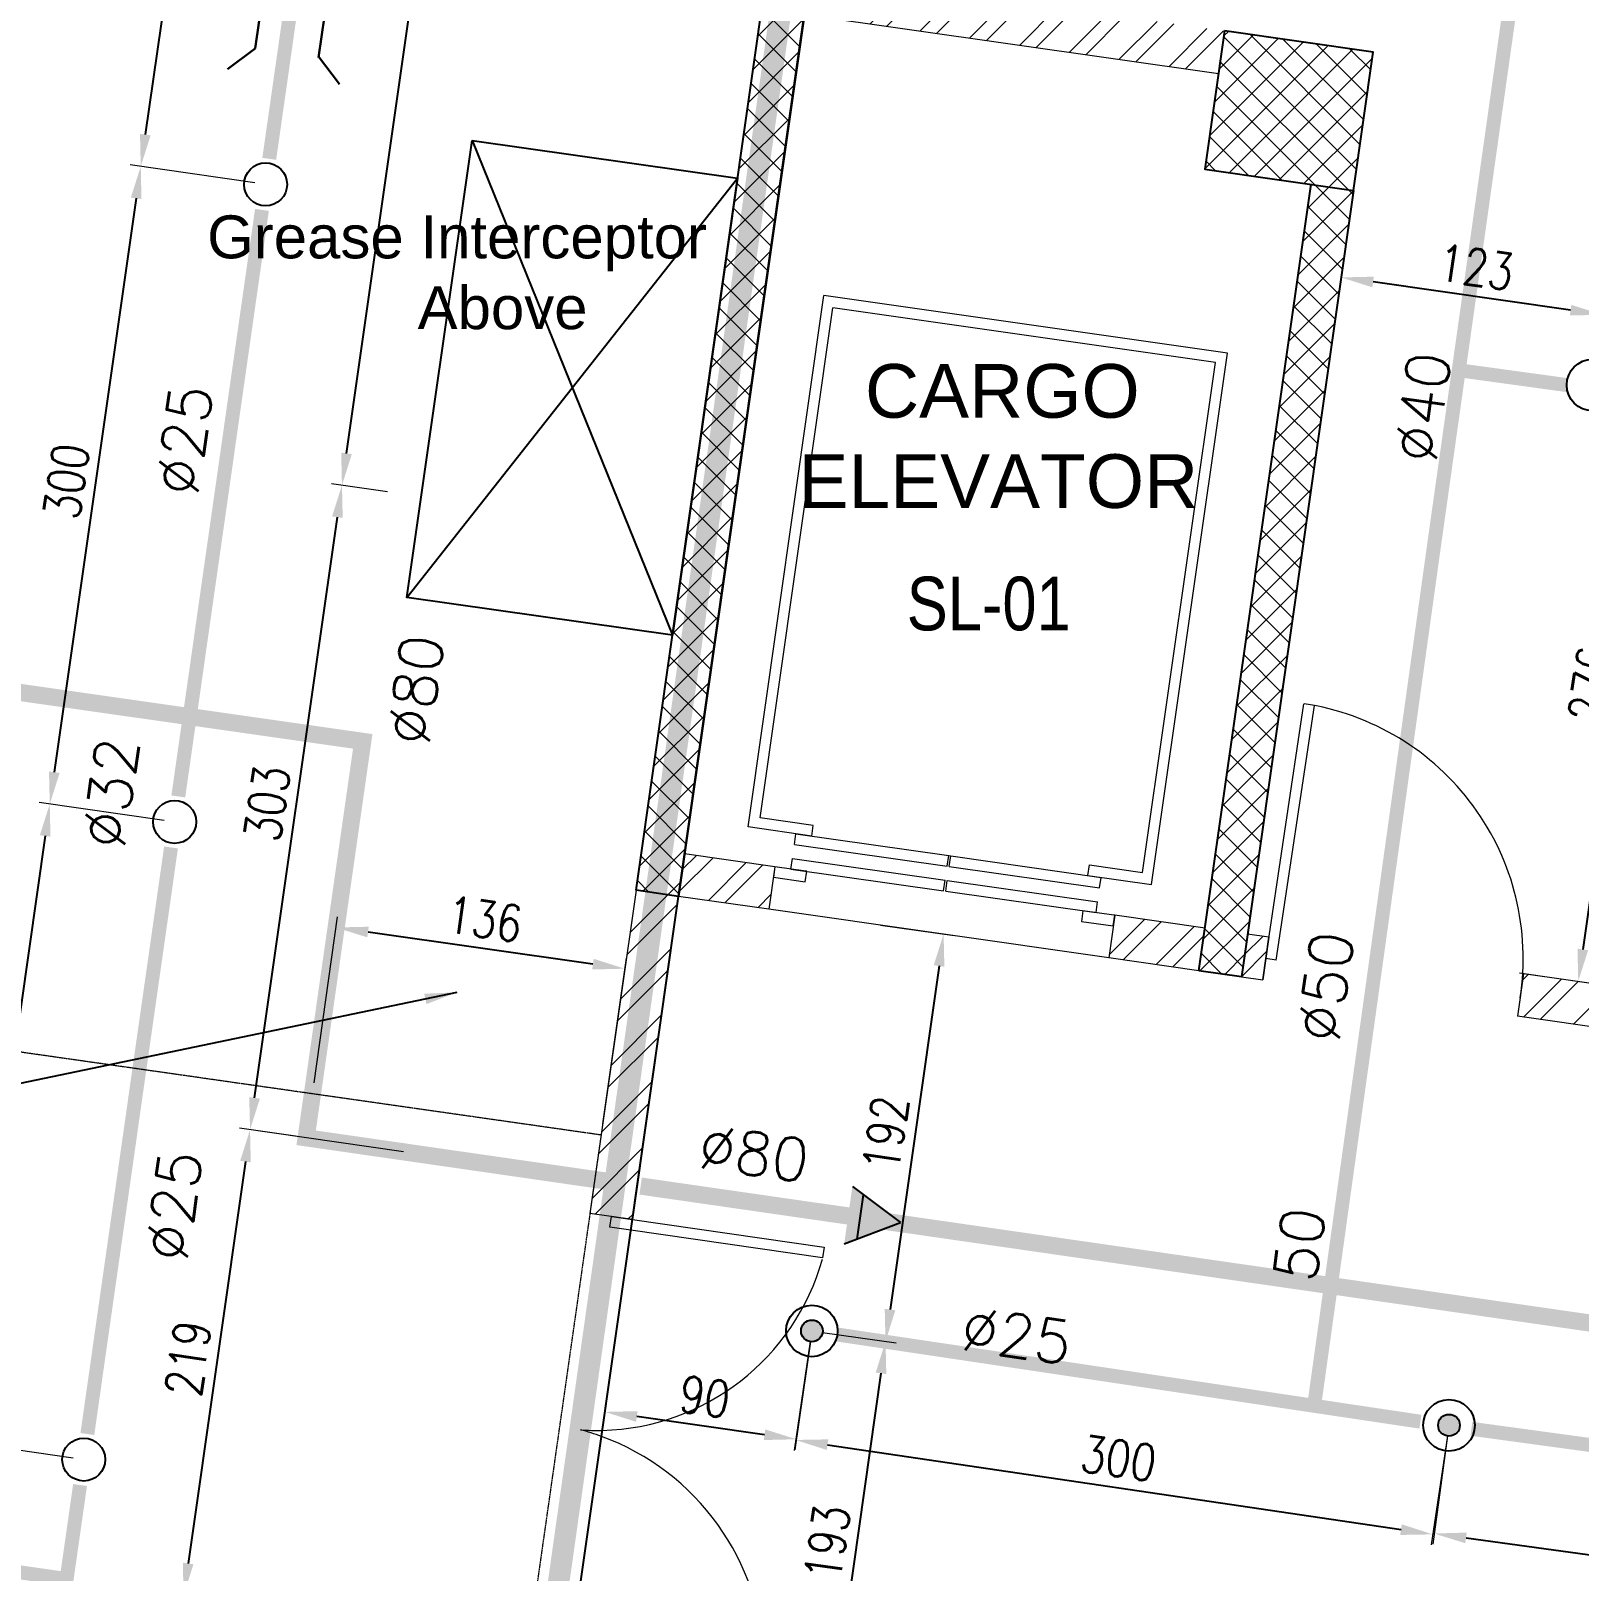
# Model space of a CAD drawing. Header units: inches. Extents: x 1355305 to 1448369, y 326920 to 386626.
# Drawn here: x 1403023 to 1410238, y 358780 to 365953 of the extents above; entities that cross this region are included whole.
import ezdxf
from ezdxf.enums import TextEntityAlignment as Align

# ---------------------------------------------------------------- set-up
doc = ezdxf.new("R2010")
doc.units = ezdxf.units.IN
doc.header["$MEASUREMENT"] = 0
doc.linetypes.add('DASHED2', pattern=[9.525, 6.35, -3.175])
doc.linetypes.add('HIDDEN', pattern=[9.525, 6.35, -3.175])
for name, color, linetype, lineweight in [('A-BLOCK', 43, 'Continuous', 13), ('A-DOOR', 10, 'Continuous', 15), ('A-ELEVATOR', 54, 'Continuous', 5), ('A-HATCH CONCRETE', 254, 'Continuous', 5), ('A-LEASING LINE', 7, 'DASHED2', 9), ('escape route', 8, 'HIDDEN', 15), ('wall hatch', 252, 'Continuous', 0)]:
    doc.layers.add(name, color=color, linetype=linetype, lineweight=lineweight)
for name, color, linetype in [('A-TEXT', 3, 'Continuous'), ('DIM2', 222, 'Continuous'), ('DR ARROW', 6, 'Continuous'), ('FFNEW', 252, 'Continuous'), ('FIRE MAIN PIPE', 7, 'Continuous'), ('FP-PIPE', 4, 'Continuous'), ('P-FIRE-SPR', 6, 'Continuous'), ('P-FIRE-TXT', 181, 'Continuous'), ('S-COL', 210, 'Continuous'), ('SHAFT', 7, 'Continuous'), ('SLEEVE', 2, 'Continuous'), ('SPR..', 3, 'Continuous'), ('TAXT', 3, 'Continuous'), ('TEXT', 181, 'Continuous')]:
    doc.layers.add(name, color=color, linetype=linetype)
doc.styles.add('ARIAL', font='ARIALN.TTF')
doc.styles.add('MECH', font='romans.shx')
doc.styles.add('ROMANS', font='romans__.ttf', dxfattribs={"width": 0.8})
doc.styles.add('style1', font='arial.ttf')
doc.dimstyles.new('GRAND CINEMA', dxfattribs={"dimtxt": 180, "dimasz": 150, "dimexe": 0.18, "dimexo": 0.06, "dimgap": 100, "dimtad": 1, "dimdec": 0, "dimlfac": 0.1, "dimzin": 1, "dimdsep": 46, "dimtxsty": 'MECH', "dimcen": 0.09, "dimdle": 0.2, "dimclrd": 222, "dimclre": 222, "dimclrt": 3, "dimadec": 0, "dimazin": 0, "dimtfac": 1, "dimtdec": 0, "dimtix": 1, "dimtmove": 2, "dimatfit": 3, "dimfxl": 1, "dimtolj": 1, "dimtzin": 0, "dimlwd": -1, "dimarcsym": 0})
pattern_1 = [(45, (1361950.23, -12722.05), (-132.58252, 132.58252), []), (45, (1362038.62, -12722.05), (-132.58252, 132.58252), [])]
pattern_2 = [(45, (1361977.67, -12529.21), (-66.29126, 66.29126), []), (135, (1361977.67, -12529.21), (-66.29126, -66.29126), [])]

# ---------------------------------------------------------------- blocks, each defined once
blk = doc.blocks.new('SEDRGFE')
at = {"layer": 'A-HATCH CONCRETE'}
h = blk.add_hatch(dxfattribs=at)
h.set_pattern_fill('ANSI37', color=250, scale=750)
h.set_pattern_definition([(45, (1341716.94, 266100.535), (-66.29126, 66.29126), []), (135, (1341716.94, 266100.535), (-66.29126, -66.29126), [])])
h.paths.add_polyline_path([(1386197, 701284.9), (1386394.9, 701256.6), (1385780.2, 696950.3), (1385582.3, 696978.5)])
at = {"layer": 'wall hatch', "ltscale": 500}
h = blk.add_hatch(dxfattribs=at)
h.set_pattern_fill('ANSI35', color=250, scale=500)
h.set_pattern_definition([(45, (1393765.3, 692564.65), (-88.38835, 88.38835), []), (45, (1393853.68, 692564.65), (-88.38835, 88.38835), [156.25, -31.25, 0, -31.25])])
edge = h.paths.add_edge_path(flags=17)
edge.add_line((1395397.4, 703056.1), (1395199.4, 703084.4))
edge.add_line((1395199.4, 703084.4), (1394087.8, 695295.8))
edge.add_line((1394087.8, 695295.8), (1394301.3, 695265.3))
edge.add_line((1394301.3, 695265.3), (1395397.4, 703056.1))
edge.add_line((1395397.4, 703056.1), (1395199.4, 703084.4))
h.paths.add_polyline_path([(1395397.4, 703056.1), (1395199.4, 703084.4), (1394087.8, 695295.8), (1394301.3, 695265.3)], flags=17)
h.paths.add_polyline_path([(1389809.8, 680290.5), (1389609.8, 680287.6), (1389609.8, 674887.6), (1389809.8, 674887.6)])
h = blk.add_hatch(dxfattribs=at)
h.set_pattern_fill('ANSI32', color=250, scale=500)
h.set_pattern_definition([(45, (1341716.94, 266100.54), (-132.58252, 132.58252), []), (45, (1341805.33, 266100.54), (-132.58252, 132.58252), [])])
h.paths.add_polyline_path([(1385565, 695444.8), (1385780.2, 696950.3), (1385582.3, 696978.5), (1385370, 695473)])
at = {"color": 250, "linetype": 'Continuous', "ltscale": 100}
blk.add_lwpolyline([(1389809.8, 674587.6), (1389809.8, 680290.5), (1389609.8, 680287.6), (1388060.2, 680287.6), (1388060.2, 686287.6), (1384199.6, 686287.6), (1384199.6, 693088.7), (1385203, 692941.6), (1385236.3, 693138.9), (1385780.3, 696950.3), (1386823.1, 704255.8), (1386865.5, 704552.8), (1351200.3, 709613.1), (1350433.7, 697904.1), (1372210.6, 694796), (1372208.8, 688237.4), (1371310.5, 688237.4), (1371310.5, 688037.6), (1371310.5, 684787.6), (1363260.4, 684787.6), (1363260.4, 684587.6), (1363260.4, 674587.6), (1389809.8, 674587.6)], dxfattribs=at)
at = {"layer": 'A-BLOCK', "color": 250, "ltscale": 100}
for p, q in [((1385808.5, 697148.1), (1385808.4, 697148.1)), ((1385582.4, 696978.5), (1385367.5, 695473.8)), ((1385780.3, 696950.3), (1385565.4, 695444.7)), ((1385565.4, 695444.7), (1385367.5, 695473.8))]:
    blk.add_line(p, q, dxfattribs=at)
at = {"layer": 'A-DOOR', "color": 250}
for points in [[(1385558.4, 695395.5), (1385460.6, 695409.5), (1385467.7, 695459)], [(1385519, 695451.6), (1385469.6, 695458.8), (1385565.4, 695445)]]:
    blk.add_lwpolyline(points, dxfattribs=at)
for centre, radius, start, end in [((1385399.1, 695555.1), 1092.4, 266.02719, 271.37111), ((1385027, 693350.8), 1153.3, 70.0116, 75.10468)]:
    blk.add_arc(centre, radius, start, end, dxfattribs=at)
at = {"layer": 'escape route', "color": 250, "ltscale": 0.5}
for p, q in [((1351543.1, 700675), (1385419.8, 695840)), ((1385419.8, 695840), (1385080.4, 693462.1))]:
    blk.add_line(p, q, dxfattribs=at)
at = {"layer": 'S-COL', "color": 250}
blk.add_lwpolyline([(1386197, 701284.9), (1386394.9, 701256.6), (1385780.2, 696950.3), (1385582.3, 696978.5), (1386197, 701284.9)], dxfattribs=at)
at = {"layer": 'SHAFT', "color": 250, "ltscale": 0.5}
for p, q in [((1384818.2, 700471.4), (1385751.9, 698166.4)), ((1384514.5, 698343), (1386055.7, 700294.8))]:
    blk.add_line(p, q, dxfattribs=at)
blk.add_lwpolyline([(1384818.2, 700471.4), (1386055.7, 700294.8), (1385751.9, 698166.4), (1384514.5, 698343)], close=True, dxfattribs=at)
at = {"layer": 'TAXT', "color": 250, "ltscale": 100, "style": 'style1'}
for s, p in [('Grease Interceptor', (1383583.8, 699922)), ('Above', (1384564.4, 699592.2))]:
    blk.add_text(s, height=200, dxfattribs=at).set_placement(p)
blk = doc.blocks.new('SWGDCSTHYTD')
at = {"layer": 'A-HATCH CONCRETE'}
h = blk.add_hatch(dxfattribs=at)
h.set_pattern_fill('ANSI37', color=254, scale=750)
h.set_pattern_definition(pattern_2)
h.paths.add_polyline_path([(1408586.1, 422351.4), (1408494.2, 421707.9), (1409187.2, 421609), (1409279, 422252.5)])
h = blk.add_hatch(dxfattribs=at)
h.set_pattern_fill('ANSI37', color=254, scale=750)
h.set_pattern_definition(pattern_2)
h.paths.add_polyline_path([(1409187.2, 421609), (1408989.2, 421637.2), (1408466.4, 417974.6), (1408664.4, 417945.9)])
at = {"layer": 'wall hatch', "ltscale": 500}
h = blk.add_hatch(dxfattribs=at)
h.set_pattern_fill('ANSI32', color=254, scale=500)
h.set_pattern_definition([(45, (1361977.67, -12529.2), (-132.58252, 132.58252), []), (45, (1362066.06, -12529.2), (-132.58252, 132.58252), [])])
h.paths.add_polyline_path([(1409951.4, 417762.4), (1411535.3, 417536.3), (1411563.6, 417734.3), (1411464.6, 417748.5), (1412474.8, 424826.6), (1412276.8, 424854.9), (1411266.6, 417776.7), (1409979.6, 417960.4), (1409979.6, 417960.4)])
h.paths.add_polyline_path([(1408664.4, 417946.1), (1408763.4, 417932), (1408790.3, 418130.2), (1408692.7, 418144.8)])
h = blk.add_hatch(dxfattribs=at)
h.set_pattern_fill('ANSI35', color=254, scale=500)
h.set_pattern_definition([(45, (1414026.02, 413934.91), (-88.3883, 88.3883), []), (45, (1414114.41, 413934.91), (-88.3883, 88.3883), [156.25, -31.25, 0, -31.25])])
edge = h.paths.add_edge_path(flags=17)
edge.add_line((1415658.2, 424426.4), (1415460.2, 424454.6))
edge.add_line((1415460.2, 424454.6), (1414348.5, 416666.1))
edge.add_line((1414348.5, 416666.1), (1414562, 416635.6))
edge.add_line((1414562, 416635.6), (1415658.2, 424426.4))
edge.add_line((1415658.2, 424426.4), (1415460.2, 424454.6))
h.paths.add_polyline_path([(1415658.2, 424426.4), (1415460.2, 424454.6), (1414348.5, 416666.1), (1414562, 416635.6)], flags=17)
h.paths.add_polyline_path([(1413834, 413117.2), (1413862.2, 413315.2), (1409870.6, 413884.9), (1409870.6, 413723.5), (1409870.5, 413686.5), (1409870.6, 402957.8), (1410070.6, 402957.8), (1410070.6, 413654.4)])
h.paths.add_polyline_path([(1414152.1, 413930.4), (1413954.1, 413958.7), (1413918.8, 413711.2), (1414116.8, 413683)])
h.paths.add_polyline_path([(1409870.6, 401657.8), (1410070.6, 401660.7), (1410070.6, 401757.8), (1409870.6, 401757.8)])
h = blk.add_hatch(dxfattribs=at)
h.set_pattern_fill('ANSI32', color=254, scale=500)
h.set_pattern_definition([(45, (1452839.57, 857368.65), (-132.58252, 132.58252), []), (45, (1452927.96, 857368.65), (-132.58252, 132.58252), [])])
h.paths.add_polyline_path([(1406655.6, 422626.9), (1406627.4, 422428.9), (1408557.8, 422153.4), (1408586, 422351.2)])
h = blk.add_hatch(dxfattribs=at)
h.set_pattern_fill('ANSI32', color=254, scale=500)
h.set_pattern_definition(pattern_1)
h.paths.add_polyline_path([(1406041, 418320.4), (1406461.4, 418264.6), (1406489.4, 418460.3), (1406068.9, 418518.9), (1406042.3, 418329.9), (1406041.7, 418325.4)])
h = blk.add_hatch(dxfattribs=at)
h.set_pattern_fill('ANSI32', color=254, scale=500)
h.set_pattern_definition(pattern_1)
h.paths.add_polyline_path([(1408480.9, 418078.5), (1408494.3, 418172.4), (1408074.1, 418232.4), (1408045.8, 418034.4), (1408466.1, 417974.4), (1408480.4, 418074.7)])
at = {"color": 254, "linetype": 'Continuous', "ltscale": 100}
blk.add_lwpolyline([(1410070.6, 395957.8), (1410070.6, 401660.7), (1409870.6, 401657.8), (1408321, 401657.8), (1408321, 407657.8), (1404460.3, 407657.8), (1404460.3, 414459), (1405463.7, 414311.9), (1405497, 414509.2), (1406041, 418320.5), (1407083.9, 425626.1), (1407126.2, 425923.1), (1371461, 430983.4), (1370694.5, 419274.3), (1392471.3, 416166.3), (1392469.5, 409607.7), (1391571.2, 409607.7), (1391571.2, 409407.8), (1391571.2, 406157.8), (1383521.2, 406157.8), (1383521.2, 405957.8), (1383521.2, 395957.8), (1410070.6, 395957.8)], dxfattribs=at)
at = {"layer": 'A-BLOCK', "color": 254, "ltscale": 100}
for p, q in [((1406627.4, 422428.9), (1408557.7, 422153.4)), ((1406490.1, 418458.5), (1406069.2, 418518.3)), ((1406490.1, 418458.5), (1406461.8, 418260.5)), ((1406041, 418320.5), (1405826.1, 416814.9)), ((1406461.8, 418260.5), (1406041, 418320.5)), ((1408074, 418232.4), (1408045.8, 418034.4)), ((1408494.7, 418172.4), (1408074.1, 418232.4)), ((1408791.7, 418130), (1408763.4, 417932)), ((1408466.5, 417974.3), (1408045.8, 418034.4)), ((1409979.6, 417960.4), (1409951.4, 417762.4)), ((1411266.6, 417776.7), (1409979.6, 417960.4)), ((1411535.3, 417536.3), (1409951.4, 417762.4))]:
    blk.add_line(p, q, dxfattribs=at)
blk.add_lwpolyline([(1408664.4, 417946.1), (1408763.4, 417932), (1408791.7, 418130), (1408692.8, 418144.8)], dxfattribs=at)
at = {"layer": 'A-DOOR', "color": 254}
for p, q in [((1408777.5, 418031), (1408955.5, 419217.7)), ((1408825.7, 418023.7), (1409004.9, 419210.2)), ((1408825.7, 418023.7), (1408777.5, 418031))]:
    blk.add_line(p, q, dxfattribs=at)
blk.add_lwpolyline([(1405826.2, 416815.2), (1406719.9, 416686.6), (1406712.8, 416637.1), (1405819.1, 416765.7)], dxfattribs=at)
for centre, radius, start, end in [((1408778.2, 418031.4), 1199.5, 351.20816, 81.46587), ((1405659.9, 416925.4), 1092.4, 271.37111, 344.35838), ((1405287.7, 414721), 1153.3, 1.4715, 70.0116)]:
    blk.add_arc(centre, radius, start, end, dxfattribs=at)
at = {"layer": 'A-ELEVATOR', "color": 254}
for p, q in [((1406365, 418643.9), (1406718.2, 421118.9)), ((1408599.2, 420850.4), (1406718.2, 421118.9)), ((1406421.6, 418686.4), (1406760.7, 421062.3)), ((1408543.2, 420807.9), (1406760.7, 421062.3)), ((1408246, 418375.4), (1408599.2, 420850.4)), ((1408204.1, 418431.9), (1408543.2, 420807.9)), ((1406669.1, 418651.1), (1406421.6, 418686.4)), ((1406662.1, 418601.5), (1406669.1, 418651.1)), ((1406662.1, 418601.5), (1406669.1, 418651.1)), ((1406662.1, 418601.5), (1406365, 418643.9)), ((1406580.9, 418562.6), (1406588, 418612.1)), ((1406588, 418612.1), (1407300.1, 418510.4)), ((1406580.9, 418562.6), (1407293, 418460.9)), ((1407293, 418460.9), (1407300.1, 418510.4)), ((1407293, 418460.9), (1407300.1, 418510.4)), ((1407300.1, 418510.4), (1407310, 418509)), ((1407300.1, 418510.4), (1407310, 418509)), ((1407303, 418459.5), (1407310, 418509)), ((1407303, 418459.5), (1407310, 418509)), ((1407310, 418509), (1408010.4, 418409)), ((1406564.6, 418447.8), (1406571.6, 418497.4)), ((1406564.6, 418447.8), (1406571.6, 418497.4)), ((1406564.6, 418447.8), (1407276.7, 418346.2)), ((1406571.6, 418497.4), (1407283.7, 418395.7)), ((1407303, 418459.5), (1408003.4, 418359.5)), ((1407949, 418417.8), (1407956.1, 418467.3)), ((1407949, 418417.8), (1407956.1, 418467.3)), ((1407956.1, 418467.3), (1408204.1, 418431.9)), ((1407276.7, 418346.2), (1407283.7, 418395.7)), ((1407276.7, 418346.2), (1407283.7, 418395.7)), ((1407286.6, 418344.8), (1407293.6, 418394.3)), ((1407293.6, 418394.3), (1407994.1, 418294.3)), ((1407949, 418417.8), (1408246, 418375.4)), ((1408003.4, 418359.5), (1408010.4, 418409)), ((1408003.4, 418359.5), (1408010.4, 418409)), ((1407286.6, 418344.8), (1407987, 418244.8)), ((1407987, 418244.8), (1407994.1, 418294.3)), ((1407987, 418244.8), (1407994.1, 418294.3)), ((1408045.8, 418034.4), (1406461.8, 418260.5))]:
    blk.add_line(p, q, dxfattribs=at)
for points in [[(1406633.9, 418437.9), (1406490.1, 418458.5), (1406483.2, 418409.8), (1406631.7, 418388.6), (1406638.6, 418437.3)], [(1408069.3, 418233.1), (1407925.6, 418253.6), (1407918.5, 418204.1), (1408067, 418182.9), (1408074.1, 418232.4)], [(1408069.3, 418233.1), (1407925.6, 418253.6), (1407918.5, 418204.1), (1408067, 418182.9), (1408074.1, 418232.4)]]:
    blk.add_lwpolyline(points, close=True, dxfattribs=at)
at = {"layer": 'S-COL', "color": 254, "linetype": 'ByBlock'}
for p, q in [((1408466.4, 417974.4), (1408989.2, 421637.2)), ((1409187.2, 421609), (1408664.4, 417946.1)), ((1408664.4, 417946.1), (1408466.4, 417974.4))]:
    blk.add_line(p, q, dxfattribs=at)
blk.add_lwpolyline([(1408586.1, 422351.4), (1408494.2, 421707.9), (1409187.2, 421609), (1409279, 422252.5)], close=True, dxfattribs=at)
at = {"layer": 'A-TEXT', "color": 254, "insert": (1407104.9, 419809.6), "char_height": 250, "width": 99819.651, "attachment_point": 1, "rotation": 0.00424, "style": 'ARIAL'}
blk.add_mtext('SL-01', dxfattribs=at)
at = {"layer": 'TEXT', "color": 254, "ltscale": 0.5, "style": 'style1'}
for s, p in [('CARGO', (1406910.1, 420549.9)), ('CARGO', (1406910.1, 420549.9)), ('ELEVATOR', (1406600, 420129.8)), ('ELEVATOR', (1406600, 420129.8))]:
    blk.add_text(s, height=250, dxfattribs=at).set_placement(p)
blk = doc.blocks.new('PENDENT SPR')
at = {"layer": 'P-FIRE-SPR'}
blk.add_circle((0, 0), 0.1, dxfattribs=at)
blk = doc.blocks.new('A$C365C0078')
at = {"color": 2, "lineweight": 30}
for p, q in [((149.3, 465), (263.1, 578.9)), ((-149.3, 461), (-263.1, 574.8)), ((-149.3, 461), (-149.3, -465)), ((149.3, 461), (149.3, -465)), ((-149.3, -465), (-263.1, -578.9)), ((149.3, -461), (263.1, -574.8))]:
    blk.add_line(p, q, dxfattribs=at)
blk = doc.blocks.new('*D1172')
at = {"layer": 'Defpoints', "color": 0, "transparency": 16777216}
for p in [(31282.7, -5716.1), (30277, -8602.5), (30858.8, -8685.6)]:
    blk.add_point(p, dxfattribs=at)
at = {"layer": 'DIM2', "color": 222, "lineweight": -2, "transparency": 16777216}
for p, q in [((31233.2, -5709), (30651.4, -5626)), ((30809.3, -8678.5), (30227.5, -8595.5))]:
    blk.add_line(p, q, dxfattribs=at)
at = {"layer": 'DIM2', "color": 222, "transparency": 16777216}
blk.add_line((30679.7, -5781.5), (30298.2, -8454), dxfattribs=at)
for points in [[(30654.9, -5778), (30704.4, -5785.1), (30700.9, -5633)], [(30273.5, -8450.5), (30323, -8457.6), (30277, -8602.5)]]:
    blk.add_solid(points, dxfattribs=at)
at = {"layer": 'DIM2', "color": 3, "transparency": 16777216, "insert": (30354.5, -7098.6), "char_height": 170, "attachment_point": 5, "rotation": 81.87733, "style": 'ROMANS'}
blk.add_mtext('\\A1;300', dxfattribs=at)
blk = doc.blocks.new('*D1173')
at = {"layer": 'Defpoints', "color": 0, "transparency": 16777216}
for p in [(30858.8, -8685.6), (29853, -11572.6), (30434.9, -11655.7)]:
    blk.add_point(p, dxfattribs=at)
at = {"layer": 'DIM2', "color": 222, "lineweight": -2, "transparency": 16777216}
for p, q in [((30809.3, -8678.5), (30227.4, -8595.4)), ((30385.4, -11648.6), (29803.5, -11565.6))]:
    blk.add_line(p, q, dxfattribs=at)
at = {"layer": 'DIM2', "color": 222, "transparency": 16777216}
blk.add_line((30255.7, -8751), (29874.2, -11424.1), dxfattribs=at)
for points in [[(30230.9, -8747.5), (30280.4, -8754.5), (30276.9, -8602.5)], [(29849.4, -11420.6), (29898.9, -11427.7), (29853, -11572.6)]]:
    blk.add_solid(points, dxfattribs=at)
at = {"layer": 'DIM2', "color": 3, "transparency": 16777216, "insert": (29930.5, -10068.4), "char_height": 170, "attachment_point": 5, "rotation": 81.87733, "style": 'ROMANS'}
blk.add_mtext('\\A1;300', dxfattribs=at)
blk = doc.blocks.new('*D1174')
at = {"layer": 'Defpoints', "color": 0, "transparency": 16777216}
for p in [(30434.9, -11655.7), (29428.9, -14542.4), (30011.1, -14625.5)]:
    blk.add_point(p, dxfattribs=at)
at = {"layer": 'DIM2', "color": 222, "lineweight": -2, "transparency": 16777216}
for p, q in [((30385.4, -11648.6), (29803.3, -11565.5)), ((29961.6, -14618.4), (29379.4, -14535.3))]:
    blk.add_line(p, q, dxfattribs=at)
at = {"layer": 'DIM2', "color": 222, "transparency": 16777216}
blk.add_line((29831.6, -11721.1), (29450.1, -14393.9), dxfattribs=at)
for points in [[(29806.8, -11717.6), (29856.3, -11724.6), (29852.8, -11572.6)], [(29425.4, -14390.4), (29474.9, -14397.4), (29428.9, -14542.4)]]:
    blk.add_solid(points, dxfattribs=at)
at = {"layer": 'DIM2', "color": 3, "transparency": 16777216, "insert": (29506.4, -13038.3), "char_height": 170, "attachment_point": 5, "rotation": 81.87733, "style": 'ROMANS'}
blk.add_mtext('\\A1;300', dxfattribs=at)
blk = doc.blocks.new('*D1209')
at = {"layer": 'Defpoints', "color": 0, "transparency": 16777216}
for p in [(31187.6, -12147.3), (31077.3, -12919.9), (32422.6, -13111.9)]:
    blk.add_point(p, dxfattribs=at)
at = {"layer": 'DIM2', "color": 222, "lineweight": -2, "transparency": 16777216}
for p, q in [((31084.4, -12870.4), (31194.6, -12097.8)), ((32429.7, -13062.4), (32540, -12289.8))]:
    blk.add_line(p, q, dxfattribs=at)
at = {"layer": 'DIM2', "color": 222, "transparency": 16777216}
blk.add_line((32384.4, -12318.1), (31336.1, -12168.5), dxfattribs=at)
for points in [[(31339.6, -12143.8), (31332.5, -12193.3), (31187.6, -12147.3)], [(32388, -12293.4), (32380.9, -12342.9), (32532.9, -12339.3)]]:
    blk.add_solid(points, dxfattribs=at)
at = {"layer": 'DIM2', "color": 3, "transparency": 16777216, "insert": (31879.4, -12108.9), "char_height": 170, "attachment_point": 5, "rotation": 351.87733, "style": 'ROMANS'}
blk.add_mtext('\\A1;136', dxfattribs=at)
blk = doc.blocks.new('*D1266')
at = {"layer": 'Defpoints', "color": 0, "transparency": 16777216}
for p in [(31551.4, -13198.7), (30476.7, -15258.4), (31241.8, -15367.6)]:
    blk.add_point(p, dxfattribs=at)
at = {"layer": 'DIM2', "color": 222, "lineweight": -2, "transparency": 16777216}
for p, q in [((31501.9, -13191.6), (30736.7, -13082.4)), ((31192.3, -15360.5), (30427.2, -15251.3))]:
    blk.add_line(p, q, dxfattribs=at)
at = {"layer": 'DIM2', "color": 222, "transparency": 16777216}
blk.add_line((30765, -13238), (30497.8, -15109.9), dxfattribs=at)
for points in [[(30740.3, -13234.4), (30789.8, -13241.5), (30786.2, -13089.5)], [(30473.1, -15106.4), (30522.6, -15113.4), (30476.7, -15258.4)]]:
    blk.add_solid(points, dxfattribs=at)
at = {"layer": 'DIM2', "color": 3, "transparency": 16777216, "insert": (30497, -14154.7), "char_height": 170, "attachment_point": 5, "rotation": 81.87733, "style": 'ROMANS'}
blk.add_mtext('\\A1;219', dxfattribs=at)
blk = doc.blocks.new('*D1267')
at = {"layer": 'Defpoints', "color": 0, "transparency": 16777216}
for p in [(31214.7, -10087.4), (31476.2, -10124.8), (31047.8, -13126.8)]:
    blk.add_point(p, dxfattribs=at)
at = {"layer": 'DIM2', "color": 222, "lineweight": -2, "transparency": 16777216}
for p, q in [((31426.7, -10117.7), (31165.2, -10080.4)), ((30998.3, -13119.7), (30736.7, -13082.4))]:
    blk.add_line(p, q, dxfattribs=at)
at = {"layer": 'DIM2', "color": 222, "transparency": 16777216}
blk.add_line((30807.4, -12941), (31193.5, -10235.9), dxfattribs=at)
for points in [[(31168.7, -10232.4), (31218.2, -10239.5), (31214.7, -10087.4)], [(30782.7, -12937.4), (30832.2, -12944.5), (30786.2, -13089.5)]]:
    blk.add_solid(points, dxfattribs=at)
at = {"layer": 'DIM2', "color": 3, "transparency": 16777216, "insert": (30866, -11569.3), "char_height": 170, "attachment_point": 5, "rotation": 81.87733, "style": 'ROMANS'}
blk.add_mtext('\\A1;303', dxfattribs=at)
blk = doc.blocks.new('*D1268')
at = {"layer": 'Defpoints', "color": 0, "transparency": 16777216}
for p in [(32016.7, -4467.8), (32016.7, -4467.8), (31214.7, -10087.4)]:
    blk.add_point(p, dxfattribs=at)
at = {"layer": 'DIM2', "color": 222, "lineweight": -2, "transparency": 16777216}
for p, q in [((31967.2, -4460.8), (31967.2, -4460.8)), ((31165.2, -10080.4), (31165.2, -10080.4))]:
    blk.add_line(p, q, dxfattribs=at)
at = {"layer": 'DIM2', "color": 222, "transparency": 16777216}
blk.add_line((31235.9, -9939), (31995.5, -4616.3), dxfattribs=at)
for points in [[(31970.8, -4612.8), (32020.3, -4619.9), (32016.7, -4467.8)], [(31211.1, -9935.4), (31260.6, -9942.5), (31214.7, -10087.4)]]:
    blk.add_solid(points, dxfattribs=at)
at = {"layer": 'DIM2', "color": 3, "transparency": 16777216, "insert": (31481.3, -7258.5), "char_height": 170, "attachment_point": 5, "rotation": 81.87733, "style": 'ROMANS'}
blk.add_mtext('\\A1;568', dxfattribs=at)
blk = doc.blocks.new('*D1327')
at = {"layer": 'Defpoints', "color": 0, "transparency": 16777216}
for p in [(35871.4, -9119.5), (35824.6, -9446.9), (37042.2, -9620.7)]:
    blk.add_point(p, dxfattribs=at)
at = {"layer": 'DIM2', "color": 252, "lineweight": -2, "transparency": 16777216}
for p, q in [((35831.7, -9397.4), (35878.4, -9070)), ((37049.3, -9571.2), (37096, -9243.8))]:
    blk.add_line(p, q, dxfattribs=at)
at = {"layer": 'DIM2', "color": 252, "transparency": 16777216}
blk.add_line((36940.5, -9272.1), (36019.9, -9140.7), dxfattribs=at)
for points in [[(36023.4, -9115.9), (36016.3, -9165.4), (35871.4, -9119.5)], [(36944, -9247.3), (36937, -9296.8), (37089, -9293.3)]]:
    blk.add_solid(points, dxfattribs=at)
at = {"layer": 'DIM2', "color": 252, "transparency": 16777216, "insert": (36499.4, -9072), "char_height": 170, "attachment_point": 5, "rotation": 351.87713, "style": 'ROMANS'}
blk.add_mtext('\\A1;123', dxfattribs=at)
blk = doc.blocks.new('*D1329')
at = {"layer": 'Defpoints', "color": 0, "transparency": 16777216}
for p in [(32512.4, -13899), (33404.5, -14026.4), (32440.3, -14403.8)]:
    blk.add_point(p, dxfattribs=at)
at = {"layer": 'DIM2', "color": 252, "lineweight": -2, "transparency": 16777216}
for p, q in [((32505.3, -13948.5), (32433.3, -14453.3)), ((33397.5, -14075.9), (33325.4, -14580.6))]:
    blk.add_line(p, q, dxfattribs=at)
at = {"layer": 'DIM2', "color": 252, "transparency": 16777216}
blk.add_line((33184, -14509.9), (32588.8, -14425), dxfattribs=at)
for points in [[(32592.3, -14400.2), (32585.3, -14449.7), (32440.3, -14403.8)], [(33187.5, -14485.2), (33180.5, -14534.7), (33332.5, -14531.1)]]:
    blk.add_solid(points, dxfattribs=at)
at = {"layer": 'DIM2', "color": 252, "transparency": 16777216, "insert": (32905.6, -14333), "char_height": 170, "attachment_point": 5, "rotation": 351.87733, "style": 'ROMANS'}
blk.add_mtext('\\A1;90', dxfattribs=at)
blk = doc.blocks.new('*D1330')
at = {"layer": 'Defpoints', "color": 0, "transparency": 16777216}
for p in [(33404.5, -14026.4), (36373.7, -14466.1), (36298.4, -14974.1)]:
    blk.add_point(p, dxfattribs=at)
at = {"layer": 'DIM2', "color": 252, "lineweight": -2, "transparency": 16777216}
for p, q in [((33397.2, -14075.9), (33322, -14583.8)), ((36366.3, -14515.6), (36291.1, -15023.5))]:
    blk.add_line(p, q, dxfattribs=at)
at = {"layer": 'DIM2', "color": 252, "transparency": 16777216}
blk.add_line((33477.7, -14556.3), (36150.1, -14952.1), dxfattribs=at)
for points in [[(33481.3, -14531.6), (33474, -14581.1), (33329.3, -14534.4)], [(36153.7, -14927.4), (36146.4, -14976.8), (36298.4, -14974.1)]]:
    blk.add_solid(points, dxfattribs=at)
at = {"layer": 'DIM2', "color": 252, "transparency": 16777216, "insert": (34833.8, -14619.9), "char_height": 170, "attachment_point": 5, "rotation": 351.57609, "style": 'ROMANS'}
blk.add_mtext('\\A1;300', dxfattribs=at)
blk = doc.blocks.new('*D1331')
at = {"layer": 'Defpoints', "color": 0, "transparency": 16777216}
for p in [(36373.7, -14466.1), (39344.3, -14874.1), (39275.1, -15378.2)]:
    blk.add_point(p, dxfattribs=at)
at = {"layer": 'DIM2', "color": 252, "lineweight": -2, "transparency": 16777216}
for p, q in [((36366.9, -14515.7), (36297.6, -15019.7)), ((39337.5, -14923.7), (39268.3, -15427.7))]:
    blk.add_line(p, q, dxfattribs=at)
at = {"layer": 'DIM2', "color": 252, "transparency": 16777216}
blk.add_line((36453, -14990.6), (39126.5, -15357.7), dxfattribs=at)
for points in [[(36456.5, -14965.8), (36449.6, -15015.3), (36304.4, -14970.2)], [(39129.9, -15333), (39123.1, -15382.5), (39275.1, -15378.2)]]:
    blk.add_solid(points, dxfattribs=at)
at = {"layer": 'DIM2', "color": 252, "transparency": 16777216, "insert": (37808.2, -15039.6), "char_height": 170, "attachment_point": 5, "rotation": 352.18005, "style": 'ROMANS'}
blk.add_mtext('\\A1;300', dxfattribs=at)
blk = doc.blocks.new('*D1333')
at = {"layer": 'Defpoints', "color": 0, "transparency": 16777216}
for p in [(33675.3, -12129), (33404.5, -14026.4), (33747.7, -14075.3)]:
    blk.add_point(p, dxfattribs=at)
at = {"layer": 'DIM2', "color": 252, "lineweight": -2, "transparency": 16777216}
for p, q in [((33724.8, -12136.1), (34068, -12185)), ((33454, -14033.4), (33797.2, -14082.4))]:
    blk.add_line(p, q, dxfattribs=at)
at = {"layer": 'DIM2', "color": 252, "transparency": 16777216}
blk.add_line((33997.3, -12326.5), (33768.9, -13926.8), dxfattribs=at)
for points in [[(33972.5, -12322.9), (34022, -12330), (34018.5, -12178)], [(33744.1, -13923.3), (33793.6, -13930.4), (33747.7, -14075.3)]]:
    blk.add_solid(points, dxfattribs=at)
at = {"layer": 'DIM2', "color": 252, "transparency": 16777216, "insert": (33748.7, -13107.5), "char_height": 170, "attachment_point": 5, "rotation": 81.87732, "style": 'ROMANS'}
blk.add_mtext('\\A1;192', dxfattribs=at)
blk = doc.blocks.new('*D1334')
at = {"layer": 'Defpoints', "color": 0, "transparency": 16777216}
for p in [(33404.5, -14026.4), (33131.3, -15940.4), (33474.7, -15989.4)]:
    blk.add_point(p, dxfattribs=at)
at = {"layer": 'DIM2', "color": 252, "lineweight": -2, "transparency": 16777216}
for p, q in [((33454, -14033.4), (33797.4, -14082.4)), ((33180.8, -15947.4), (33524.2, -15996.4))]:
    blk.add_line(p, q, dxfattribs=at)
at = {"layer": 'DIM2', "color": 252, "transparency": 16777216}
blk.add_line((33726.7, -14223.9), (33495.9, -15840.9), dxfattribs=at)
for points in [[(33701.9, -14220.3), (33751.4, -14227.4), (33747.9, -14075.4)], [(33471.2, -15837.3), (33520.7, -15844.4), (33474.7, -15989.4)]]:
    blk.add_solid(points, dxfattribs=at)
at = {"layer": 'DIM2', "color": 252, "transparency": 16777216, "insert": (33476.9, -15013.2), "char_height": 170, "attachment_point": 5, "rotation": 81.87911, "style": 'ROMANS'}
blk.add_mtext('\\A1;193', dxfattribs=at)
blk = doc.blocks.new('*D1341')
at = {"layer": 'Defpoints', "color": 0, "transparency": 16777216}
for p in [(37042.2, -9620.7), (36652.4, -12351.9), (36976.1, -12398.1)]:
    blk.add_point(p, dxfattribs=at)
at = {"layer": 'DIM2', "color": 252, "lineweight": -2, "transparency": 16777216}
for p, q in [((37091.7, -9627.8), (37415.4, -9674)), ((36701.9, -12358.9), (37025.6, -12405.1))]:
    blk.add_line(p, q, dxfattribs=at)
at = {"layer": 'DIM2', "color": 252, "transparency": 16777216}
blk.add_line((37344.7, -9815.4), (36997.3, -12249.6), dxfattribs=at)
for points in [[(37320, -9811.9), (37369.5, -9818.9), (37365.9, -9666.9)], [(36972.5, -12246), (37022, -12253.1), (36976.1, -12398.1)]]:
    blk.add_solid(points, dxfattribs=at)
at = {"layer": 'DIM2', "color": 252, "transparency": 16777216, "insert": (37036.6, -11013.3), "char_height": 170, "attachment_point": 5, "rotation": 81.87727, "style": 'ROMANS'}
blk.add_mtext('\\A1;276', dxfattribs=at)
blk = doc.blocks.new('A$C6DC347C1')
at = {"layer": 'DR ARROW'}
h = blk.add_hatch(color=252, dxfattribs=at)
h.paths.add_polyline_path([(33818.2, -13522.2), (33593.4, -13353.3), (33555.1, -13621.5)])
h.paths.add_polyline_path([(33579.5, -13451.1), (33441, -13431.3), (33430.6, -13503.9), (33569.1, -13523.7)])
at = {"layer": 'SPR..'}
h = blk.add_hatch(color=252, dxfattribs=at)
h.dxf.hatch_style = 1
edge = h.paths.add_edge_path()
edge.add_arc((33404.5, -14026.4), 50.6, 0, 360)
h = blk.add_hatch(color=252, dxfattribs=at)
h.dxf.hatch_style = 1
edge = h.paths.add_edge_path()
edge.add_arc((36373.7, -14466.1), 50.6, 0, 360)
at = {"layer": 'A-LEASING LINE', "color": 6, "const_width": 100}
blk.add_lwpolyline([(-1797, 660.5), (-2564.1, -11048.5), (19312.7, -14170.9), (19312.7, -20715.1), (18412.6, -20714.9), (18412.6, -24265), (10362.6, -24265), (10362.6, -34365), (36712, -34365), (36712, -28765), (34962.4, -28765), (34962.4, -22740), (31101.7, -22740), (31101.7, -15751.8), (32125.3, -15898.6), (33276.1, -7757.8), (33283.8, -7758.8), (33770.9, -4393.3), (-1797, 660.5)], dxfattribs=at)
at = {"layer": 'DR ARROW', "color": 252}
for p, q in [((33593.4, -13353.3), (33818.2, -13522.2)), ((33615.9, -13598.6), (33645.3, -13392.2)), ((33555.1, -13621.5), (33818.2, -13522.2)), ((33818.2, -13522.2), (33818.2, -13522.2))]:
    blk.add_line(p, q, dxfattribs=at)
at = {"layer": 'FIRE MAIN PIPE', "color": 6, "const_width": 80}
blk.add_lwpolyline([(32487.7, -13334.5), (31047.8, -13126.9), (31311.4, -11280.4), (-479.9, -6743)], dxfattribs=at)
at = {"layer": 'FIRE MAIN PIPE', "color": 252, "const_width": 80}
blk.add_lwpolyline([(45817.7, -15257.2), (32606.5, -13351.7)], dxfattribs=at)
at = {"layer": 'FP-PIPE', "color": 4, "const_width": 65}
for points in [[(31265.7, -5834.9), (30875.8, -8567.1)], [(30841.9, -8804.7), (30452, -11537)], [(30418.1, -11774.5), (30028.1, -14506.8)], [(29994.2, -14744.4), (29931.7, -15182.1), (29139, -15068.9), (29069.3, -15551.9)]]:
    blk.add_lwpolyline(points, dxfattribs=at)
at = {"layer": 'FP-PIPE', "color": 252, "const_width": 65}
for points in [[(36748.3, -7219.9), (36306.5, -10349.7)], [(36438.2, -9554.3), (36923.3, -9620.9)], [(35745.2, -14375.3), (36306.5, -10349.7)], [(33523.3, -14043.3), (36240.6, -14449.3)], [(36478.3, -14482.4), (39225.5, -14857.2)]]:
    blk.add_lwpolyline(points, dxfattribs=at)
at = {"layer": 'SPR..', "color": 252}
for centre, radius in [((37042.2, -9620.7), 120), ((33404.5, -14026.4), 120), ((33404.5, -14026.4), 50.6), ((36373.7, -14466.1), 120), ((36373.7, -14466.1), 50.6)]:
    blk.add_circle(centre, radius, dxfattribs=at)
at = {"layer": 'SLEEVE', "rotation": 351.8773290502697}
blk.add_blockref('A$C365C0078', (31023.4, -7613.4), dxfattribs=at)
at = {"layer": 'SPR..', "xscale": 999.9999999999997, "yscale": 999.9999999999997, "zscale": 999.9999999999997, "rotation": 351.4113288098228}
for p in [(30858.8, -8685.9), (30435, -11655.7), (30011.1, -14625.6)]:
    blk.add_blockref('PENDENT SPR', p, dxfattribs=at)
at = {"layer": 'P-FIRE-TXT', "color": 252, "style": 'MECH'}
for s, rotation, p in [('%%C40', 81.87733, (36249.9, -9722.9)), ('%%C50', 81.87733, (35798, -12422.3)), ('%%C80', 351.87733, (33134.5, -13201)), ('50', 81.87733, (35677, -13622.6)), ('%%C25', 351.87733, (34358.6, -14048.5))]:
    blk.add_text(s, height=200, rotation=rotation, dxfattribs=at).set_placement(p, align=Align.MIDDLE_CENTER)
at = {"layer": 'P-FIRE-TXT', "style": 'MECH'}
for s, p in [('%%C25', (30479, -9876.3)), ('%%C80', (31557.4, -11039.6)), ('%%C32', (30136.7, -11520.2)), ('%%C25', (30430.1, -13443.1))]:
    blk.add_text(s, height=200, rotation=81.87733, dxfattribs=at).set_placement(p, align=Align.MIDDLE_CENTER)
at = {"layer": 'DIM2'}
for p1, p2, distance, picture, middle in [((31214.7, -10087.4), (32016.7, -4467.8), 0, '*D1268', (31481.3, -7258.5)), ((31282.7, -5716.1), (30858.8, -8685.6), -587.7, '*D1172', (30354.5, -7098.6)), ((30858.8, -8685.6), (30434.9, -11655.7), -587.9, '*D1173', (29930.5, -10068.4)), ((31047.8, -13126.8), (31476.2, -10124.8), 264.2, '*D1267', (30866, -11569.3)), ((30434.9, -11655.7), (30011.1, -14625.5), -588.1, '*D1174', (29506.4, -13038.3)), ((32422.6, -13111.9), (31077.3, -12919.9), -780.4, '*D1209', (31879.4, -12108.9)), ((31551.4, -13198.7), (31241.8, -15367.6), -772.9, '*D1266', (30497, -14154.7))]:
    dim = blk.add_aligned_dim(p1=p1, p2=p2, distance=distance, dimstyle='GRAND CINEMA', override={"dimtxt": 170, "dimexe": 50, "dimexo": 50, "dimgap": 50, "dimtxsty": 'ROMANS', "dimfxl": 6000}, dxfattribs=at)
    dim.commit()
    dim.dimension.update_dxf_attribs({"geometry": picture, "text_midpoint": middle})
at = {"layer": 'DIM2', "color": 252}
for p1, p2, distance, picture, middle in [((37042.2, -9620.7), (35824.6, -9446.9), -330.8, '*D1327', (36499.4, -9072)), ((37042.2, -9620.7), (36652.4, -12351.9), 326.9, '*D1341', (37036.6, -11013.3)), ((33675.3, -12129), (33404.5, -14026.4), 346.6, '*D1333', (33748.7, -13107.5)), ((33404.5, -14026.4), (32512.4, -13899), 509.9, '*D1329', (32905.6, -14333)), ((33404.5, -14026.4), (33131.3, -15940.4), 346.9, '*D1334', (33476.9, -15013.2)), ((33404.5, -14026.4), (36373.7, -14466.1), -513.5, '*D1330', (34833.8, -14619.9)), ((36373.7, -14466.1), (39344.3, -14874.1), -508.8, '*D1331', (37808.2, -15039.6))]:
    dim = blk.add_aligned_dim(p1=p1, p2=p2, distance=distance, dimstyle='GRAND CINEMA', override={"dimtxt": 170, "dimexe": 50, "dimexo": 50, "dimgap": 50, "dimtxsty": 'ROMANS', "dimclrd": 252, "dimclre": 252, "dimclrt": 252, "dimfxl": 6000}, dxfattribs=at)
    dim.commit()
    dim.dimension.update_dxf_attribs({"geometry": picture, "text_midpoint": middle})
at = {"layer": 'DIM2'}
blk.add_leader([(31750, -12449.4), (28560.3, -13115.6), (27251.3, -13115.6)], dimstyle='GRAND CINEMA', override={"dimtxt": 170, "dimexe": 50, "dimexo": 50, "dimgap": 50, "dimtxsty": 'ROMANS', "dimfxl": 6000}, dxfattribs=at)

msp = doc.modelspace()

# ---------------------------------------------------------------- block references
at = {"color": 252, "linetype": 'Continuous'}
msp.add_blockref('SWGDCSTHYTD', (0, -56398.4), dxfattribs=at)
at = {"layer": 'A-DOOR', "color": 252, "linetype": 'Continuous', "ltscale": 100}
msp.add_blockref('A$C6DC347C1', (1373258, 373924.5), dxfattribs=at)
at = {"layer": 'FFNEW', "color": 6, "linetype": 'Continuous'}
msp.add_blockref('SEDRGFE', (20260.7, -335028.1), dxfattribs=at)

doc.saveas('drawing.dxf')
